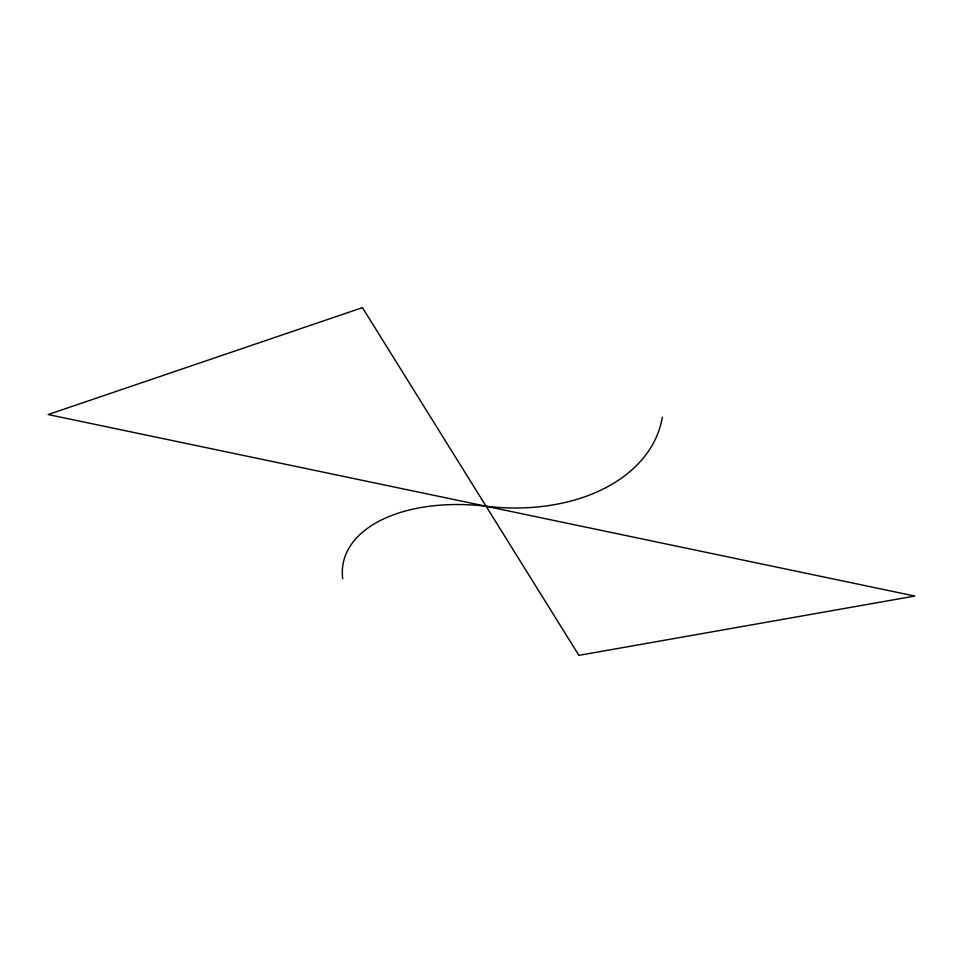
<?xml version="1.0" encoding="UTF-8"?>
<svg xmlns="http://www.w3.org/2000/svg" width="963" height="963" viewBox="0 0 963 963"><rect width="100%" height="100%" fill="white"/><g stroke="black" fill="none" stroke-linecap="round" stroke-linejoin="round"><path stroke-width="1.44" d="M662.315 417.208A175.398 119.966 11.2 0 1 486.086 506.261A145.244 82.276 10 0 0 342.72 578.703M362.449 307.642L48.15 414.547L914.85 596.049L578.895 655.358L362.449 307.642"/></g></svg>
